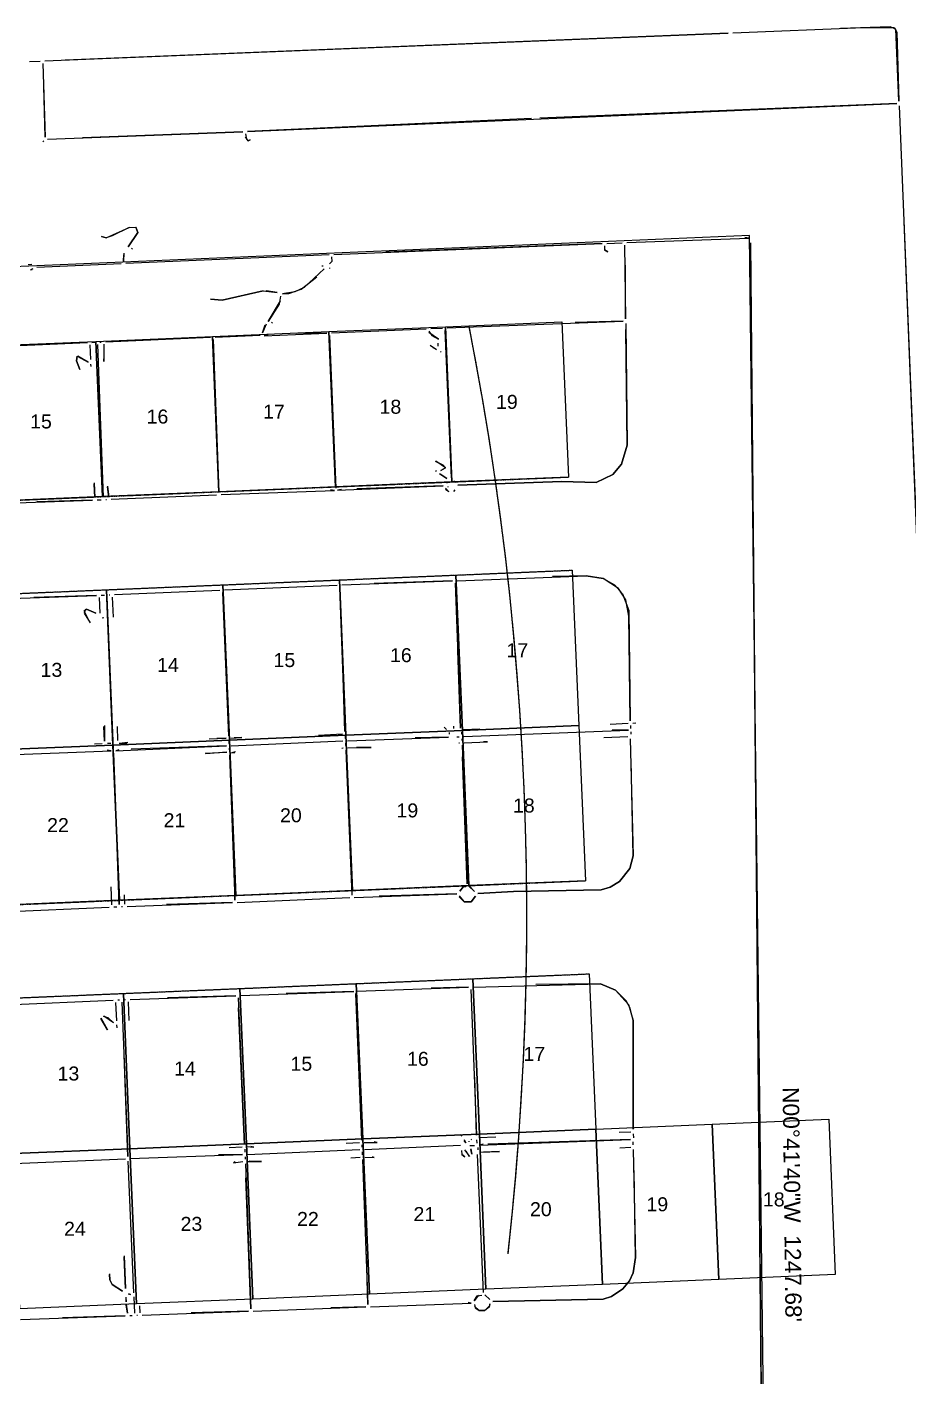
# Model space of a CAD drawing. Extents: x -824 to 3646, y -2354 to 474.
# Drawn here: x 1160 to 1728, y -666 to 203 of the extents above; entities that cross this region are included whole.
import ezdxf
from ezdxf.enums import TextEntityAlignment as Align

# ---------------------------------------------------------------- set-up
doc = ezdxf.new("R2010")
doc.units = 0
doc.linetypes.add('DASHED', pattern=[0.75, 0.5, -0.25])
doc.linetypes.add('ROT_-89.31', pattern=[0])
for name, color, linetype in [('BOUNDARY', 7, 'CONTINUOUS'), ('CURVE', 6, 'CONTINUOUS'), ('DIM-LABELS', 3, 'CONTINUOUS'), ('LOT_LINE', 4, 'CONTINUOUS'), ('RASTER_VECTOR_LINEWORK', 5, 'CONTINUOUS'), ('ROW_STREET', 2, 'DASHED'), ('TEXT-LABELS', 7, 'CONTINUOUS')]:
    doc.layers.add(name, color=color, linetype=linetype)
doc.styles.get("Standard").update_dxf_attribs({"font": 'Arial'})

msp = doc.modelspace()

# ---------------------------------------------------------------- linework, layer by layer
at = {"layer": 'BOUNDARY'}
for p, q in [((1624.9328, 68.6992), (0, 0)), ((1640.0575, -1178.8847), (1624.9328, 68.6992))]:
    msp.add_line(p, q, dxfattribs=at)
at = {"layer": 'CURVE'}
msp.add_lwpolyline([(1444.326, 10.7014), (1449.018, -13.8595), (1453.3962, -38.4783), (1457.4599, -63.1509), (1461.2085, -87.8734), (1464.6414, -112.6417), (1467.7581, -137.4517), (1470.5579, -162.2995), (1473.0405, -187.1811), (1475.2054, -212.0922), (1477.0524, -237.029), (1478.581, -261.9873), (1479.7911, -286.963), (1480.6825, -311.9522), (1481.2549, -336.9507), (1481.5084, -361.9545), (1481.4428, -386.9594), (1481.0582, -411.9615), (1480.3547, -436.9567), (1479.3323, -461.9408), (1477.9913, -486.9099), (1476.3318, -511.8598), (1474.3541, -536.7866), (1472.0585, -561.686), (1469.4455, -586.5542)], dxfattribs=at)
at = {"layer": 'LOT_LINE'}
for points in [[(1354.4055, 6.9195), (1429.3393, 10.0711), (1433.5414, -89.8406), (1358.6076, -92.9921)], [(1429.3393, 10.0711), (1504.2731, 13.2227), (1508.4751, -86.689), (1433.5414, -89.8406)], [(1129.6043, -2.5352), (1204.538, 0.6164), (1208.7401, -99.2953), (1133.8064, -102.4468)], [(1204.538, 0.6164), (1279.4718, 3.768), (1283.6739, -96.1437), (1208.7401, -99.2953)], [(1279.4718, 3.768), (1354.4055, 6.9195), (1358.6076, -92.9921), (1283.6739, -96.1437)], [(1436.0627, -149.7876), (1510.9964, -146.636), (1515.1985, -246.5477), (1440.2647, -249.6992)], [(1211.2614, -159.2423), (1286.1951, -156.0907), (1290.3972, -256.0024), (1215.4635, -259.1539)], [(1286.1951, -156.0907), (1361.1289, -152.9391), (1365.331, -252.8508), (1290.3972, -256.0024)], [(1361.1289, -152.9391), (1436.0627, -149.7876), (1440.2647, -249.6992), (1365.331, -252.8508)], [(1136.3276, -162.3938), (1211.2614, -159.2423), (1215.4635, -259.1539), (1140.5297, -262.3055)], [(1365.331, -252.8508), (1440.2647, -249.6992), (1444.4668, -349.6109), (1369.5331, -352.7625)], [(1440.2647, -249.6992), (1515.1985, -246.5477), (1519.4006, -346.4593), (1444.4668, -349.6109)], [(1140.5297, -262.3055), (1215.4635, -259.1539), (1219.6656, -359.0656), (1144.7318, -362.2172)], [(1215.4635, -259.1539), (1290.3972, -256.0024), (1294.5993, -355.914), (1219.6656, -359.0656)], [(1290.3972, -256.0024), (1365.331, -252.8508), (1369.5331, -352.7625), (1294.5993, -355.914)], [(1446.9881, -409.5579), (1521.9219, -406.4063), (1526.124, -506.318), (1451.1902, -509.4696)], [(1222.1868, -419.0126), (1297.1206, -415.8611), (1301.3227, -515.7727), (1226.3889, -518.9243)], [(1297.1206, -415.8611), (1372.0543, -412.7095), (1376.2564, -512.6212), (1301.3227, -515.7727)], [(1372.0543, -412.7095), (1446.9881, -409.5579), (1451.1902, -509.4696), (1376.2564, -512.6212)], [(1147.2531, -422.1642), (1222.1868, -419.0126), (1226.3889, -518.9243), (1151.4552, -522.0759)], [(1526.124, -506.318), (1601.0577, -503.1664), (1605.2598, -603.0781), (1530.3261, -606.2297)], [(1601.0577, -503.1664), (1675.9915, -500.0149), (1680.1936, -599.9265), (1605.2598, -603.0781)], [(1376.2564, -512.6212), (1451.1902, -509.4696), (1455.3923, -609.3813), (1380.4585, -612.5328)], [(1451.1902, -509.4696), (1526.124, -506.318), (1530.3261, -606.2297), (1455.3923, -609.3813)], [(1151.4552, -522.0759), (1226.3889, -518.9243), (1230.591, -618.836), (1155.6573, -621.9875)], [(1226.3889, -518.9243), (1301.3227, -515.7727), (1305.5248, -615.6844), (1230.591, -618.836)], [(1301.3227, -515.7727), (1376.2564, -512.6212), (1380.4585, -612.5328), (1305.5248, -615.6844)]]:
    msp.add_lwpolyline(points, close=True, dxfattribs=at)
at = {"layer": 'RASTER_VECTOR_LINEWORK'}
for points in [[(1614.3009, 199.0784), (1698.6176, 202.6975), (1718.1181, 202.5349), (1719.7434, 199.6057), (1721.1504, 155.1807), (1719.1588, 201.5799), (1715.6021, 202.9267), (1683.6501, 202.0551)], [(1171.7198, 181.0808), (1611.3074, 198.9499), (1184.6916, 181.6376)], [(1161.7415, 180.6525), (1168.7263, 180.9523)], [(1170.2873, 179.5198), (1171.8228, 132.1014), (1170.9298, 164.5524)], [(1721.2789, 152.1873), (1737.9487, -259.461), (1737.3086, -279.4819), (1738.6236, -333.4076), (1744.2749, -430.133), (1786.2193, -1500.4785), (1785.2643, -1501.5191), (161.4286, -1562.7229), (1785.2643, -1501.5191), (1786.2193, -1500.4785), (1762.1462, -904.7089), (1744.2749, -430.133), (1738.6236, -333.4076), (1737.3086, -279.4819), (1737.9487, -259.461), (1724.4698, 77.8488)], [(1484.7072, 144.0321), (1302.1255, 135.6952), (1719.7179, 153.6198), (1490.1953, 144.2676)], [(1173.3838, 130.6689), (1299.132, 135.5667), (1195.835, 131.6326)], [(1300.693, 134.1342), (1301.3418, 130.6632), (1302.3825, 129.7082), (1303.8578, 130.2713), (1302.3825, 129.7082), (1300.7787, 132.1385)], [(1170.9321, 129.564), (1170.4546, 129.0437)], [(1225.8024, 73.9384), (1215.0404, 68.4781), (1211.0919, 67.309), (1208.0556, 68.1783), (1211.0919, 67.309), (1225.8024, 73.9384), (1230.2927, 74.1312), (1231.4404, 70.6816), (1225.34, 61.4227), (1231.4404, 70.6816), (1230.2927, 74.1312)], [(1357.5034, 56.5991), (1530.1497, 63.5099), (1390.9308, 58.0339)], [(1531.7107, 62.0774), (1531.8177, 59.5828), (1533.8776, 58.1717), (1531.8177, 59.5828)], [(1533.1432, 63.6384), (1543.1215, 64.0667)], [(1544.6825, 62.6342), (1545.2202, 15.1729), (1545.2393, 49.6624)], [(1546.115, 64.1952), (1624.4661, 67.0584), (1621.9501, 67.4503)], [(1625.5925, 64.1078), (1633.7188, -812.2538), (1635.7365, -929.1286), (1634.392, -967.6736), (1636.133, -996.5893), (1635.4992, -1005.1137), (1637.2918, -1058.5191), (1637.9198, -1177.9527), (1637.2918, -1058.5191), (1635.4992, -1005.1137), (1636.133, -996.5893), (1634.392, -967.6736), (1635.7365, -929.1286), (1633.7188, -812.2538), (1625.8709, 57.6219)], [(1222.5178, 57.3029), (1222.233, 52.2923), (1222.5606, 56.305)], [(1223.794, 50.8598), (1354.5099, 56.4706)], [(1227.8774, 60.5319), (1227.3999, 60.0116)], [(1356.0709, 55.0381), (1356.1994, 52.0446), (1354.7669, 50.4836), (1356.1994, 52.0446)], [(1160.845, 50.1571), (1163.3396, 50.2642)], [(1163.967, 47.2921), (1162.4916, 46.729), (1163.4895, 46.7718)], [(1166.4187, 48.397), (1220.8005, 50.7313)], [(1351.403, 47.3402), (1338.4248, 35.2869), (1332.5449, 32.5354), (1324.6051, 31.1949), (1328.5964, 31.3662), (1336.472, 34.2034), (1346.628, 42.1369)], [(1349.8206, 49.2716), (1350.8184, 49.3145)], [(1354.874, 47.989), (1354.8954, 47.4901)], [(1312.0251, 33.1541), (1285.7967, 27.0299), (1278.2702, 27.7065), (1285.7967, 27.0299), (1312.0251, 33.1541), (1321.0698, 32.0428), (1314.0208, 33.2398)], [(1323.1726, 29.6339), (1322.3889, 24.6019), (1315.3763, 13.3046), (1323.3011, 26.6404)], [(1313.9438, 11.7436), (1311.6848, 6.1484), (1313.4663, 11.2232)], [(1317.8923, 12.9127), (1317.4148, 12.3924)], [(1420.0352, 8.7999), (1427.5189, 9.1211)], [(1430.5124, 9.2496), (1543.7877, 13.6119), (1512.8335, 12.7831)], [(1545.3487, 12.1794), (1546.2163, -66.2574), (1542.7389, -78.4027), (1537.0303, -85.1456), (1526.2469, -90.107), (1504.2304, -89.5525), (1437.3543, -91.9232), (1504.2304, -89.5525), (1526.2469, -90.107), (1537.0303, -85.1456), (1542.7389, -78.4027), (1546.2163, -66.2574), (1545.52, 8.1881)], [(1201.9876, -0.0597), (1203.9833, 0.026)], [(1206.9768, 0.1545), (1207.9746, 0.1973)], [(1210.9681, 0.3258), (1278.3217, 3.2168)], [(1279.8827, 1.7843), (1283.6026, -96.5235), (1280.054, -2.207)], [(1281.3152, 3.3453), (1310.2523, 4.5874)], [(1315.2415, 4.8016), (1312.7683, 4.1956), (1353.1805, 5.9302), (1333.7013, 5.5939)], [(1354.7415, 4.4977), (1358.9603, -93.7887)], [(1356.174, 6.0587), (1417.0417, 8.6714)], [(1418.6027, 7.2389), (1420.7268, 4.331), (1424.8252, 2.0078), (1418.6455, 6.241)], [(1429.0799, 7.6886), (1433.1488, -87.1054)], [(1131.1416, -3.1007), (1198.9941, -0.1882)], [(1200.5551, -1.6207), (1200.962, -11.1001)], [(1205.5442, -1.4065), (1209.2641, -99.7143), (1206.5936, -25.8534)], [(1209.5356, -1.2352), (1209.5078, -12.2328), (1209.8568, -8.719)], [(1419.4871, -1.7202), (1423.6069, -4.5424), (1421.5684, -3.6302)], [(1424.4334, -0.5082), (1424.519, -2.5039)], [(1426.1657, -5.932), (1426.686, -6.4095)], [(1192.3733, -8.9696), (1192.0029, -11.9845), (1194.2341, -17.3869), (1192.0029, -11.9845), (1192.3733, -8.9696), (1199.5295, -12.6611), (1192.8723, -8.9482)], [(1201.0905, -14.0936), (1201.1547, -15.5903)], [(1422.6993, -76.5576), (1427.7956, -78.838), (1429.378, -80.7694), (1426.4487, -82.3946), (1429.378, -80.7694), (1423.1983, -76.5361)], [(1422.9563, -82.5445), (1423.4767, -83.022)], [(1425.5366, -84.4331), (1430.1767, -87.7328), (1426.0569, -84.9106)], [(1203.3692, -90.4705), (1203.7761, -99.9499), (1203.3906, -90.9694)], [(1211.9578, -92.601), (1212.7566, -99.5644), (1211.9792, -93.0999)], [(1285.1636, -97.956), (1358.0267, -95.3283), (1355.5107, -94.9364)], [(1362.4955, -94.6366), (1360.0223, -95.2426), (1427.8749, -92.3301), (1372.4738, -94.2083)], [(1429.4359, -93.7626), (1431.5386, -96.1715), (1429.4787, -94.7604)], [(1430.2838, -90.2274), (1430.3052, -90.7263)], [(1430.8898, -92.7005), (1430.9112, -93.1995)], [(1435.4871, -95.0024), (1434.5321, -96.043)], [(1434.7312, -89.0368), (1435.7719, -89.9918)], [(1134.9685, -103.9031), (1202.3436, -101.5109), (1166.4002, -102.5539)], [(1205.3371, -101.3824), (1207.8316, -101.2753)], [(1210.8251, -101.1468), (1211.3241, -101.1254)], [(1214.3175, -100.9969), (1282.1701, -98.0845)], [(1287.2987, -159.344), (1359.6415, -156.2388)], [(1362.635, -156.1103), (1434.0014, -153.5468), (1383.5895, -155.2109)], [(1435.5624, -154.9793), (1439.0681, -248.298), (1437.4255, -198.385)], [(1436.9949, -153.4183), (1519.8363, -150.3623), (1530.8981, -151.8869), (1538.0756, -156.0773), (1543.3218, -161.8501), (1547.2853, -172.6764), (1548.3306, -243.608), (1547.4352, -176.1688), (1545.4888, -165.7558), (1540.6773, -158.4648), (1530.8981, -151.8869), (1519.8363, -150.3623), (1498.3615, -150.7843)], [(1137.6026, -165.2697), (1204.9776, -162.8775), (1164.5441, -164.1133)], [(1206.5386, -164.31), (1206.9669, -174.2883)], [(1207.9711, -162.749), (1209.9668, -162.6634)], [(1211.5278, -164.0959), (1215.4896, -256.3953)], [(1212.9603, -162.5349), (1213.4592, -162.5135)], [(1215.0202, -163.946), (1215.577, -176.9178)], [(1216.4527, -162.385), (1284.3052, -159.4725)], [(1285.8662, -160.905), (1289.8281, -253.2044)], [(1361.2025, -157.6713), (1364.6868, -250.491), (1363.6867, -215.5455)], [(1197.858, -171.6803), (1196.9672, -174.2177), (1200.738, -180.5537), (1196.903, -172.721), (1198.3569, -171.6589), (1204.4724, -174.3954), (1198.3569, -171.6589)], [(1208.5922, -177.2176), (1209.59, -177.1748)], [(1210.0722, -246.6311), (1210.0016, -256.6309), (1209.5947, -247.1515)], [(1218.0976, -247.2863), (1218.4831, -256.2668)], [(1428.548, -247.7499), (1430.109, -249.1824)], [(1431.6914, -251.1138), (1431.7343, -252.1116)], [(1432.6464, -250.0731), (1433.1454, -250.0517)], [(1434.5136, -246.994), (1434.5779, -248.4907)], [(1439.6741, -250.7711), (1439.7383, -252.2679)], [(1441.1066, -249.2102), (1451.5838, -248.7604)], [(1441.2993, -253.7004), (1547.0909, -249.6593), (1536.5922, -249.6101)], [(1535.4231, -245.6616), (1546.8981, -245.169)], [(1548.4591, -246.6015), (1548.5448, -248.5972)], [(1548.6304, -250.5929), (1548.6947, -252.0896)], [(1549.8916, -245.0405), (1551.8873, -244.9549)], [(1203.5799, -258.406), (1208.5691, -258.1918)], [(1212.0615, -258.0419), (1214.0571, -257.9563)], [(1215.6181, -259.3888), (1215.7038, -261.3844)], [(1219.239, -262.2324), (1217.2648, -262.8169), (1288.6097, -259.7546), (1227.2217, -261.8897)], [(1225.0333, -257.4851), (1219.5666, -258.2196), (1224.5558, -258.0055)], [(1277.4194, -255.2365), (1288.3956, -254.7654), (1282.4086, -255.0224)], [(1289.9566, -256.1979), (1290.0422, -258.1936)], [(1291.3891, -254.6369), (1298.3739, -254.3371), (1293.3847, -254.5512)], [(1291.6032, -259.6261), (1363.4471, -256.5423)], [(1347.7879, -252.7159), (1363.2543, -252.052)], [(1364.8153, -253.4845), (1364.8796, -254.9813)], [(1365.0081, -257.9748), (1365.0723, -259.4715)], [(1366.4406, -256.4138), (1431.321, -254.1287), (1409.8462, -254.5506)], [(1436.8091, -253.8931), (1438.3058, -253.8289)], [(1437.9782, -257.8416), (1438.4772, -257.8202)], [(1439.8668, -255.2614), (1439.9097, -256.2592)], [(1440.0381, -259.2527), (1443.3726, -348.58), (1440.3594, -266.7365)], [(1441.4706, -257.6917), (1456.4381, -257.0493), (1453.9435, -257.1563)], [(1548.3243, -255.1045), (1550.0612, -330.505), (1547.9093, -338.5948), (1541.2671, -346.8772), (1535.43, -350.6266), (1529.5073, -352.3803), (1473.0656, -353.3035), (1450.1369, -354.7875), (1473.0656, -353.3035), (1529.5073, -352.3803), (1535.43, -350.6266), (1541.2671, -346.8772), (1547.9093, -338.5948), (1550.0612, -330.505), (1548.9239, -269.0742)], [(1531.2969, -254.3359), (1546.7633, -253.672)], [(1141.4082, -265.5731), (1214.2713, -262.9454), (1211.7553, -262.5536)], [(1215.8323, -264.3779), (1219.5093, -361.6879), (1216.8388, -287.827)], [(1274.8114, -264.3455), (1288.781, -263.7459), (1275.3317, -264.823)], [(1290.1707, -261.1871), (1290.2135, -262.1849)], [(1290.3634, -265.6773), (1293.8692, -358.9959), (1294.1111, -352.9875)], [(1294.2691, -263.5103), (1291.7959, -264.1163), (1293.7916, -264.0306)], [(1362.642, -261.0753), (1363.6398, -261.0325)], [(1365.2008, -262.465), (1369.2055, -355.7622)], [(1366.6333, -260.904), (1381.6222, -260.7605), (1372.1214, -260.6684)], [(1214.0276, -350.427), (1214.5202, -361.9021)], [(1222.7448, -355.551), (1223.0017, -361.538)], [(1370.7664, -357.1947), (1436.6447, -354.8668), (1386.7317, -356.5095)], [(1440.9422, -350.1839), (1438.5761, -353.2844), (1440.9422, -350.1839), (1442.439, -350.1196)], [(1444.4346, -350.034), (1448.077, -353.3765), (1444.9336, -350.0125)], [(1144.7362, -366.3969), (1213.0877, -363.4631)], [(1216.0812, -363.3346), (1218.0768, -363.2489)], [(1221.0703, -363.1204), (1221.5692, -363.099)], [(1224.5627, -362.9705), (1292.4367, -360.5569), (1250.0074, -361.8783)], [(1295.4302, -360.4284), (1367.773, -357.3232)], [(1438.2057, -356.2993), (1441.3705, -360.1622), (1445.8608, -359.9694), (1448.7044, -356.3485), (1445.8608, -359.9694), (1441.3705, -360.1622), (1438.2271, -356.7983)], [(1372.3599, -417.6064), (1444.2251, -415.0215), (1420.2558, -415.5505)], [(1445.7861, -416.454), (1449.3133, -510.2715), (1448.2061, -472.8315)], [(1447.2186, -414.893), (1529.105, -412.8776), (1538.7772, -416.961), (1547.1667, -426.0977), (1550.111, -436.4679), (1550.1157, -506.4446), (1550.111, -436.4679), (1548.2716, -428.5495), (1545.5629, -423.6674), (1538.7772, -416.961), (1529.105, -412.8776), (1487.6308, -413.1584)], [(1146.8071, -426.2882), (1215.6575, -423.3329)], [(1217.2185, -424.7654), (1217.7325, -436.7394)], [(1218.651, -423.2044), (1219.6488, -423.1616)], [(1221.2098, -424.5941), (1224.9726, -523.8997), (1222.6661, -458.5204)], [(1222.6423, -423.0331), (1223.6402, -422.9903)], [(1225.2012, -424.4228), (1225.7151, -436.3968)], [(1226.6337, -422.8618), (1294.5076, -420.4482), (1250.5816, -421.8339)], [(1296.0686, -421.8807), (1300.1161, -516.1758), (1296.347, -428.3666)], [(1297.5011, -420.3197), (1370.3642, -417.692), (1326.9371, -419.0562)], [(1371.4263, -419.1459), (1375.4738, -513.441)], [(1209.101, -433.6111), (1212.1373, -434.4804), (1215.7796, -437.8229), (1209.5999, -433.5896)], [(1207.6471, -434.6731), (1211.981, -442.4845), (1207.6685, -435.1721)], [(1217.8395, -439.234), (1217.9252, -441.2297)], [(1438.7932, -509.7234), (1439.8339, -510.6784)], [(1450.8743, -511.7041), (1461.8504, -511.2329)], [(1541.1994, -508.3268), (1548.6832, -508.0056)], [(1550.2442, -509.4381), (1550.3512, -511.9327)], [(1290.202, -518.1009), (1298.6836, -517.7368)], [(1300.2446, -519.1693), (1300.3302, -521.165)], [(1301.6771, -517.6083), (1306.1887, -517.9145), (1304.1717, -517.5012)], [(1301.8912, -522.5975), (1374.234, -519.4922)], [(1365.5597, -515.3661), (1374.0413, -515.002)], [(1375.6023, -516.4345), (1375.6665, -517.9313)], [(1375.795, -520.9247), (1375.8807, -522.9204)], [(1377.0348, -514.8735), (1385.5377, -515.0084), (1383.5207, -514.5951)], [(1377.2275, -519.3638), (1439.093, -516.7083)], [(1439.7419, -520.1793), (1439.8489, -522.6738), (1441.9088, -524.0849), (1439.8489, -522.6738)], [(1441.4377, -513.1088), (1442.5212, -515.0616), (1441.4591, -513.6077)], [(1441.7161, -519.5947), (1444.9023, -523.9564), (1442.7568, -520.5497)], [(1444.474, -513.9781), (1444.4955, -514.477)], [(1445.1014, -516.9502), (1448.0949, -516.8217)], [(1445.686, -518.9244), (1446.3348, -522.3954), (1445.7074, -519.4234)], [(1445.928, -512.916), (1446.4269, -512.8946)], [(1449.4418, -513.265), (1449.5274, -515.2607)], [(1450.1548, -518.2328), (1450.2191, -519.7295)], [(1453.5616, -516.0872), (1451.0884, -516.6932), (1548.3984, -513.0161), (1456.5551, -515.9587)], [(1451.7801, -521.162), (1464.253, -520.6267), (1453.7757, -521.0764)], [(1550.1736, -519.4378), (1551.6535, -588.8513), (1550.0862, -598.9153), (1547.8057, -604.0115), (1543.5297, -609.1934), (1536.2387, -614.0049), (1530.8148, -615.7372), (1459.9046, -617.2814), (1530.8148, -615.7372), (1536.2387, -614.0049), (1543.5297, -609.1934), (1547.8057, -604.0115), (1550.0862, -598.9153), (1551.6535, -588.8513), (1550.7518, -532.9085)], [(1541.6277, -518.3051), (1548.6126, -518.0053)], [(1549.9594, -514.4486), (1550.0451, -516.4443)], [(1151.6962, -528.5445), (1223.5401, -525.4607)], [(1225.101, -526.8932), (1228.7416, -611.7089)], [(1226.5335, -525.3323), (1298.8977, -522.726), (1283.4099, -522.8909)], [(1294.1013, -527.4303), (1293.1249, -527.9721), (1299.0905, -527.2162)], [(1300.4587, -524.1585), (1300.523, -525.6552)], [(1300.6515, -528.6487), (1304.1572, -621.9673), (1301.0369, -537.6292)], [(1302.084, -527.0877), (1311.0859, -527.2011), (1303.0818, -527.0449)], [(1368.4612, -524.7384), (1374.4482, -524.4814)], [(1376.0091, -525.9139), (1379.5149, -619.2325), (1378.6218, -586.7816)], [(1377.4416, -524.3529), (1383.4501, -524.5948), (1382.4308, -524.1388)], [(1449.8487, -522.7444), (1453.6606, -611.5514)], [(1222.7246, -587.9751), (1223.624, -608.9296), (1222.746, -588.474)], [(1213.2174, -599.3796), (1213.3887, -603.3709), (1215.0139, -606.3001), (1221.6926, -610.512), (1215.0139, -606.3001), (1213.3887, -603.3709), (1213.2388, -599.8785)], [(1223.8596, -614.4176), (1223.9881, -617.4111), (1223.881, -614.9166)], [(1225.2706, -612.3577), (1226.7888, -612.7924), (1225.7696, -612.3363)], [(1228.8487, -614.2035), (1229.2984, -624.6807)], [(1450.7313, -613.1767), (1447.8878, -616.7976), (1449.7549, -613.7184), (1452.727, -613.091)], [(1454.7227, -613.0053), (1457.8447, -615.8704)], [(1224.0523, -618.9079), (1224.8082, -624.8735), (1224.0737, -619.4068)], [(1232.5981, -620.0406), (1232.7908, -624.5308)], [(1234.3518, -625.9633), (1302.7247, -623.5283), (1265.7835, -624.6141)], [(1305.7182, -623.3998), (1378.0824, -620.7935), (1355.6098, -621.2583)], [(1381.0759, -620.6651), (1445.9563, -618.38), (1443.9393, -617.9667)], [(1447.9948, -619.2922), (1448.5794, -621.2664), (1451.1596, -623.155), (1454.6521, -623.0051), (1458.016, -619.8617), (1457.9731, -618.8638), (1457.5599, -620.8809), (1454.6521, -623.0051), (1451.1596, -623.155), (1448.0377, -620.29)], [(1156.0007, -628.8266), (1223.3757, -626.4344), (1182.9421, -627.6702)], [(1226.3692, -626.306), (1227.8659, -626.2417)], [(1230.8594, -626.1132), (1231.3583, -626.0918)]]:
    msp.add_lwpolyline(points, dxfattribs=at)
at = {"layer": 'ROW_STREET'}
for p, q in [((216.1177, -141.0431), (1508.4751, -86.689)), ((218.6389, -200.9901), (1510.9964, -146.636)), ((227.0431, -400.8135), (1519.4006, -346.4593)), ((229.5644, -460.7605), (1521.9219, -406.4063))]:
    msp.add_line(p, q, dxfattribs=at)
msp.add_lwpolyline([(1444.326, 10.7014), (1449.018, -13.8595), (1453.3962, -38.4783), (1457.4599, -63.1509), (1461.2085, -87.8734), (1464.6414, -112.6417), (1467.7581, -137.4517), (1470.5579, -162.2995), (1473.0405, -187.1811), (1475.2054, -212.0922), (1477.0524, -237.029), (1478.581, -261.9873), (1479.7911, -286.963), (1480.6825, -311.9522), (1481.2549, -336.9507), (1481.5084, -361.9545), (1481.4428, -386.9594), (1481.0582, -411.9615), (1480.3547, -436.9567), (1479.3323, -461.9408), (1477.9913, -486.9099), (1476.3318, -511.8598), (1474.3541, -536.7866), (1472.0585, -561.686), (1469.4455, -586.5542)], dxfattribs=at)

# ---------------------------------------------------------------- texts
at = {"layer": 'DIM-LABELS', "linetype": 'ROT_-89.31'}
msp.add_text('N00%%d41\'40"W  1247.68\'', height=10.5, rotation=-89.31, dxfattribs=at).set_placement((1652.4937, -554.8503), align=Align.MIDDLE_CENTER)
at = {"layer": 'TEXT-LABELS'}
for s, p in [('19', (1468.9072, -38.3089)), ('16', (1244.106, -47.7636)), ('17', (1319.0397, -44.6121)), ('18', (1393.9735, -41.4605)), ('15', (1169.1722, -50.9152)), ('16', (1400.6968, -201.3192)), ('17', (1475.6306, -198.1676)), ('13', (1175.8956, -210.7739)), ('14', (1250.8293, -207.6223)), ('15', (1325.7631, -204.4708)), ('18', (1479.8327, -298.0793)), ('21', (1255.0314, -307.534)), ('20', (1329.9652, -304.3824)), ('19', (1404.8989, -301.2309)), ('22', (1180.0977, -310.6856)), ('15', (1336.6885, -464.2411)), ('16', (1411.6223, -461.0895)), ('17', (1486.556, -457.938)), ('13', (1186.821, -470.5442)), ('14', (1261.7548, -467.3927)), ('18', (1640.6256, -551.5465)), ('20', (1490.7581, -557.8496)), ('19', (1565.6919, -554.6981)), ('23', (1265.9569, -567.3043)), ('22', (1340.8906, -564.1528)), ('21', (1415.8244, -561.0012)), ('24', (1191.0231, -570.4559))]:
    msp.add_text(s, height=9, dxfattribs=at).set_placement(p, align=Align.MIDDLE_CENTER)

doc.saveas('drawing.dxf')
